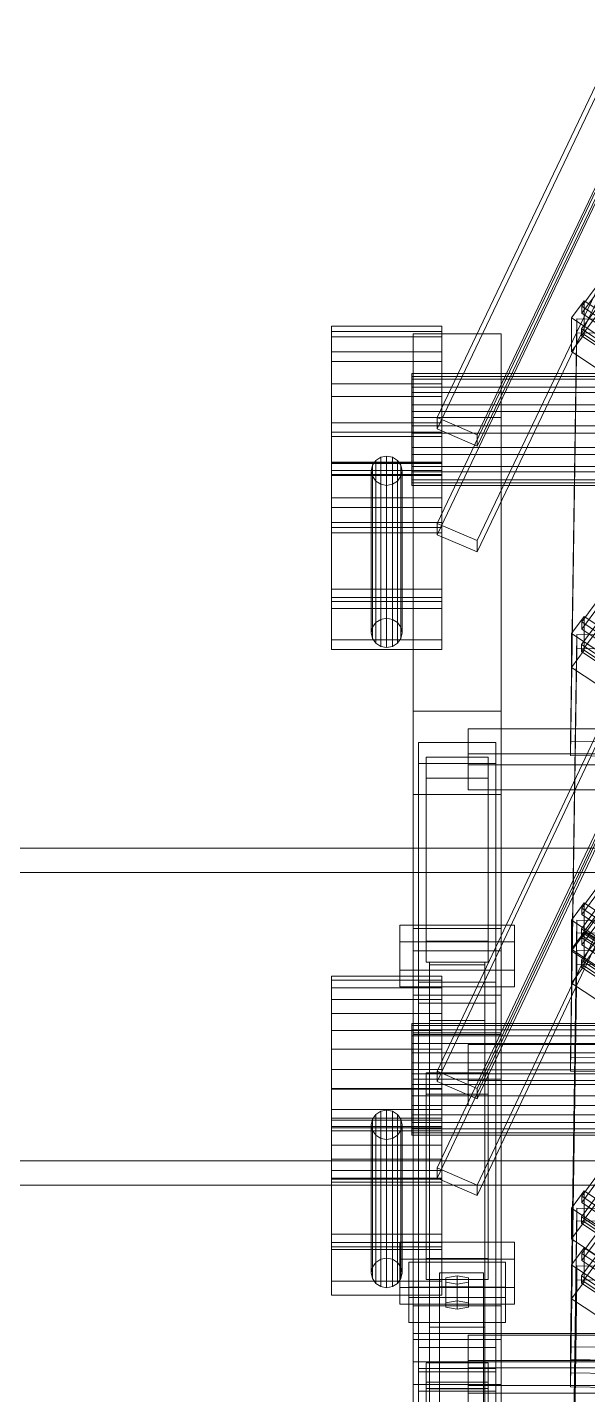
# Model space of a CAD drawing. Header units: millimetres. Extents: x -1970 to 34302, y -65268 to 6837.
# Drawn here: x -625 to -371, y -32948 to -32327 of the extents above; entities that cross this region are included whole.
import ezdxf

# ---------------------------------------------------------------- set-up
doc = ezdxf.new("R2010")
doc.units = ezdxf.units.MM
for name, color, linetype, lineweight in [('frontal_C01', 7, 'Continuous', 0), ('frontal_C02', 7, 'Continuous', 0), ('frontal_tolva', 7, 'Continuous', 0)]:
    doc.layers.add(name, color=color, linetype=linetype, lineweight=lineweight)

msp = doc.modelspace()

# ---------------------------------------------------------------- linework, layer by layer
at = {"layer": 'frontal_C01'}
for p, q in [((-439.114, -32504.528), (-299.114, -32210.846)), ((-439.114, -32509.65), (-299.114, -32215.969)), ((-280.886, -32218.645), (-420.886, -32512.326)), ((-420.886, -32517.449), (-280.886, -32223.768)), ((-439.114, -32552.554), (-299.114, -32258.872)), ((-439.114, -32557.676), (-299.114, -32263.995)), ((-280.886, -32266.671), (-420.886, -32560.352)), ((-420.886, -32565.475), (-280.886, -32271.794)), ((-345.981, -32419.912), (-373.513, -32457.151)), ((-373.501, -32453.949), (-345.969, -32416.71)), ((-346.02, -32430.157), (-373.551, -32467.396)), ((-373.539, -32464.195), (-346.008, -32426.956)), ((-378.086, -32459.195), (-372.35, -32451.437)), ((-373.501, -32453.949), (-373.513, -32457.151)), ((-373.513, -32457.151), (-362.045, -32464.762)), ((-362.033, -32461.561), (-373.501, -32453.949)), ((-372.408, -32466.805), (-372.35, -32451.437)), ((-372.35, -32451.437), (-360.882, -32459.049)), ((-487, -32467.819), (-487, -32463.049)), ((-487, -32463.049), (-487, -32465.419)), ((-437, -32463.049), (-487, -32463.049)), ((-437, -32465.419), (-437, -32463.049)), ((-437, -32463.049), (-437, -32467.819)), ((-378.512, -32651.552), (-375.644, -32459.604)), ((-378.086, -32459.195), (-378.143, -32474.563)), ((-366.618, -32466.807), (-378.086, -32459.195)), ((-375.644, -32466.008), (-375.644, -32459.604)), ((-375.644, -32459.604), (-357.646, -32459.846)), ((-487, -32465.419), (-487, -32474.567)), ((-437, -32465.419), (-487, -32465.419)), ((-487, -32479.002), (-487, -32467.819)), ((-437, -32467.819), (-487, -32467.819)), ((-410, -32466.523), (-450, -32466.523)), ((-450, -32466.523), (-450, -32504.418)), ((-450, -32637.817), (-450, -32466.523)), ((-437, -32474.567), (-437, -32465.419)), ((-437, -32467.819), (-437, -32479.002)), ((-410, -32504.418), (-410, -32466.523)), ((-410, -32466.523), (-410, -32637.817)), ((-378.512, -32657.956), (-375.644, -32466.008)), ((-372.408, -32466.805), (-378.143, -32474.563)), ((-357.646, -32466.249), (-375.644, -32466.008)), ((-373.539, -32464.195), (-373.551, -32467.396)), ((-373.551, -32467.396), (-362.083, -32475.008)), ((-362.071, -32471.806), (-373.539, -32464.195)), ((-360.939, -32474.417), (-372.408, -32466.805)), ((-487, -32474.567), (-487, -32489.101)), ((-437, -32474.567), (-487, -32474.567)), ((-437, -32489.101), (-437, -32474.567)), ((-378.143, -32474.563), (-366.675, -32482.175)), ((-487, -32494.896), (-487, -32479.002)), ((-437, -32479.002), (-487, -32479.002)), ((-437, -32479.002), (-437, -32494.896)), ((-450.5, -32487.089), (-450.5, -32484.501)), ((-450.5, -32484.501), (-450.5, -32485.787)), ((-342.5, -32484.501), (-450.5, -32484.501)), ((-450.5, -32485.787), (-450.5, -32490.75)), ((-342.5, -32485.787), (-450.5, -32485.787)), ((-450.5, -32493.157), (-450.5, -32487.089)), ((-342.5, -32487.089), (-450.5, -32487.089)), ((-487, -32489.101), (-487, -32506.808)), ((-437, -32489.101), (-487, -32489.101)), ((-450.5, -32490.75), (-450.5, -32498.635)), ((-342.5, -32490.75), (-450.5, -32490.75)), ((-450.5, -32501.78), (-450.5, -32493.157)), ((-342.5, -32493.157), (-450.5, -32493.157)), ((-437, -32506.808), (-437, -32489.101)), ((-487, -32513.081), (-487, -32494.896)), ((-487, -32494.896), (-437, -32494.896)), ((-450.5, -32498.635), (-450.5, -32508.243)), ((-342.5, -32498.635), (-450.5, -32498.635)), ((-437, -32494.896), (-437, -32513.081)), ((-487, -32506.808), (-487, -32524.993)), ((-437, -32506.808), (-487, -32506.808)), ((-450.5, -32511.646), (-450.5, -32501.78)), ((-450.5, -32501.78), (-342.5, -32501.78)), ((-450, -32504.418), (-410, -32504.418)), ((-450, -32675.711), (-450, -32504.418)), ((-420.886, -32512.326), (-439.114, -32504.528)), ((-439.114, -32504.528), (-439.114, -32509.65)), ((-437, -32524.993), (-437, -32506.808)), ((-410, -32675.711), (-410, -32504.418)), ((-487, -32591.128), (-487, -32511.084)), ((-487, -32511.084), (-437, -32511.084)), ((-487, -32525.295), (-487, -32511.084)), ((-487, -32530.788), (-487, -32513.081)), ((-437, -32513.081), (-487, -32513.081)), ((-450.5, -32508.243), (-450.5, -32518.109)), ((-342.5, -32508.243), (-450.5, -32508.243)), ((-450.5, -32521.253), (-450.5, -32511.646)), ((-342.5, -32511.646), (-450.5, -32511.646)), ((-439.114, -32509.65), (-420.886, -32517.449)), ((-437, -32511.084), (-437, -32591.128)), ((-437, -32511.084), (-437, -32525.295)), ((-437, -32513.081), (-437, -32530.788)), ((-420.886, -32517.449), (-420.886, -32512.326)), ((-450.5, -32518.109), (-450.5, -32526.732)), ((-342.5, -32518.109), (-450.5, -32518.109)), ((-487, -32582.339), (-487, -32524.707)), ((-487, -32524.707), (-437, -32524.707)), ((-487, -32530.391), (-487, -32524.707)), ((-487, -32524.993), (-487, -32540.886)), ((-437, -32524.993), (-487, -32524.993)), ((-437, -32525.295), (-487, -32525.295)), ((-487, -32525.295), (-487, -32605.338)), ((-466.95, -32523.939), (-468.467, -32526.09)), ((-464.679, -32522.502), (-466.95, -32523.939)), ((-466.95, -32597.579), (-466.95, -32523.939)), ((-462, -32521.997), (-464.679, -32522.502)), ((-464.679, -32596.142), (-464.679, -32522.502)), ((-459.321, -32522.502), (-462, -32521.997)), ((-462, -32595.637), (-462, -32521.997)), ((-457.05, -32523.939), (-459.321, -32522.502)), ((-459.321, -32596.142), (-459.321, -32522.502)), ((-455.533, -32526.09), (-457.05, -32523.939)), ((-457.05, -32597.579), (-457.05, -32523.939)), ((-450.5, -32529.139), (-450.5, -32521.253)), ((-342.5, -32521.253), (-450.5, -32521.253)), ((-437, -32524.707), (-437, -32582.339)), ((-437, -32524.707), (-437, -32530.391)), ((-437, -32540.886), (-437, -32524.993)), ((-437, -32605.338), (-437, -32525.295)), ((-487, -32586.128), (-487, -32528.497)), ((-487, -32528.497), (-437, -32528.497)), ((-487, -32552.181), (-487, -32528.497)), ((-437, -32530.391), (-487, -32530.391)), ((-487, -32530.391), (-487, -32588.023)), ((-487, -32545.322), (-487, -32530.788)), ((-437, -32530.788), (-487, -32530.788)), ((-468.467, -32526.09), (-469, -32528.628)), ((-469, -32528.628), (-468.467, -32531.166)), ((-469, -32602.268), (-469, -32528.628)), ((-468.467, -32599.731), (-468.467, -32526.09)), ((-468.467, -32531.166), (-466.95, -32533.317)), ((-468.467, -32604.806), (-468.467, -32531.166)), ((-457.05, -32533.317), (-455.533, -32531.166)), ((-455, -32528.628), (-455.533, -32526.09)), ((-455.533, -32599.731), (-455.533, -32526.09)), ((-455.533, -32531.166), (-455, -32528.628)), ((-455.533, -32604.806), (-455.533, -32531.166)), ((-455, -32528.628), (-455, -32602.268)), ((-450.5, -32526.732), (-450.5, -32532.8)), ((-342.5, -32526.732), (-450.5, -32526.732)), ((-450.5, -32534.102), (-450.5, -32529.139)), ((-342.5, -32529.139), (-450.5, -32529.139)), ((-437, -32528.497), (-437, -32586.128)), ((-437, -32528.497), (-437, -32552.181)), ((-437, -32588.023), (-437, -32530.391)), ((-437, -32530.788), (-437, -32545.322)), ((-466.95, -32533.317), (-464.679, -32534.755)), ((-466.95, -32606.958), (-466.95, -32533.317)), ((-464.679, -32534.755), (-462, -32535.26)), ((-464.679, -32608.395), (-464.679, -32534.755)), ((-462, -32535.26), (-459.321, -32534.755)), ((-462, -32608.9), (-462, -32535.26)), ((-459.321, -32534.755), (-457.05, -32533.317)), ((-459.321, -32608.395), (-459.321, -32534.755)), ((-457.05, -32606.958), (-457.05, -32533.317)), ((-450.5, -32532.8), (-450.5, -32535.388)), ((-342.5, -32532.8), (-450.5, -32532.8)), ((-450.5, -32535.388), (-450.5, -32534.102)), ((-342.5, -32534.102), (-450.5, -32534.102)), ((-342.5, -32535.388), (-450.5, -32535.388)), ((-487, -32540.886), (-487, -32552.07)), ((-437, -32540.886), (-487, -32540.886)), ((-437, -32552.07), (-437, -32540.886)), ((-487, -32554.47), (-487, -32545.322)), ((-437, -32545.322), (-487, -32545.322)), ((-437, -32545.322), (-437, -32554.47)), ((-487, -32552.07), (-487, -32556.84)), ((-437, -32552.07), (-487, -32552.07)), ((-437, -32552.181), (-487, -32552.181)), ((-487, -32552.181), (-487, -32609.812)), ((-487, -32556.84), (-487, -32554.47)), ((-437, -32554.47), (-487, -32554.47)), ((-420.886, -32560.352), (-439.114, -32552.554)), ((-439.114, -32552.554), (-439.114, -32557.676)), ((-437, -32556.84), (-437, -32552.07)), ((-437, -32609.812), (-437, -32552.181)), ((-437, -32554.47), (-437, -32556.84)), ((-437, -32556.84), (-487, -32556.84)), ((-439.114, -32557.676), (-420.886, -32565.475)), ((-420.886, -32565.475), (-420.886, -32560.352)), ((-373.501, -32597.3), (-345.969, -32560.061)), ((-345.981, -32563.263), (-373.513, -32600.502)), ((-346.02, -32573.508), (-373.551, -32610.747)), ((-373.539, -32607.546), (-346.008, -32570.307)), ((-437, -32582.339), (-487, -32582.339)), ((-487, -32582.339), (-487, -32588.023)), ((-437, -32586.128), (-487, -32586.128)), ((-487, -32586.128), (-487, -32609.812)), ((-437, -32588.023), (-437, -32582.339)), ((-437, -32609.812), (-437, -32586.128)), ((-487, -32588.023), (-437, -32588.023)), ((-437, -32591.128), (-487, -32591.128)), ((-487, -32591.128), (-487, -32605.338)), ((-437, -32605.338), (-437, -32591.128)), ((-469, -32602.268), (-468.467, -32599.731)), ((-468.467, -32599.731), (-466.95, -32597.579)), ((-466.95, -32597.579), (-464.679, -32596.142)), ((-464.679, -32596.142), (-462, -32595.637)), ((-462, -32595.637), (-459.321, -32596.142)), ((-459.321, -32596.142), (-457.05, -32597.579)), ((-457.05, -32597.579), (-455.533, -32599.731)), ((-455.533, -32599.731), (-455, -32602.268)), ((-378.086, -32602.546), (-372.35, -32594.788)), ((-373.501, -32597.3), (-373.513, -32600.502)), ((-362.033, -32604.912), (-373.501, -32597.3)), ((-372.408, -32610.156), (-372.35, -32594.788)), ((-372.35, -32594.788), (-360.882, -32602.4)), ((-487, -32605.338), (-437, -32605.338)), ((-468.467, -32604.806), (-469, -32602.268)), ((-466.95, -32606.958), (-468.467, -32604.806)), ((-455.533, -32604.806), (-457.05, -32606.958)), ((-455, -32602.268), (-455.533, -32604.806)), ((-378.512, -32794.903), (-375.644, -32602.955)), ((-378.086, -32602.546), (-378.143, -32617.914)), ((-366.618, -32610.158), (-378.086, -32602.546)), ((-375.644, -32609.359), (-375.644, -32602.955)), ((-375.644, -32602.955), (-357.646, -32603.197)), ((-373.513, -32600.502), (-362.045, -32608.114)), ((-487, -32609.812), (-437, -32609.812)), ((-464.679, -32608.395), (-466.95, -32606.958)), ((-462, -32608.9), (-464.679, -32608.395)), ((-459.321, -32608.395), (-462, -32608.9)), ((-457.05, -32606.958), (-459.321, -32608.395)), ((-378.512, -32801.307), (-375.644, -32609.359)), ((-372.408, -32610.156), (-378.143, -32617.914)), ((-357.646, -32609.601), (-375.644, -32609.359)), ((-373.539, -32607.546), (-373.551, -32610.747)), ((-373.551, -32610.747), (-362.083, -32618.359)), ((-362.071, -32615.157), (-373.539, -32607.546)), ((-360.939, -32617.768), (-372.408, -32610.156)), ((-378.143, -32617.914), (-366.675, -32625.526)), ((-410, -32637.817), (-450, -32637.817)), ((-450, -32637.817), (-450, -32675.711)), ((-450, -32746.676), (-450, -32637.817)), ((-410, -32675.711), (-410, -32637.817)), ((-410, -32637.817), (-410, -32746.676)), ((-425, -32662.134), (-425, -32645.87)), ((-425, -32645.87), (425, -32645.87)), ((-425, -32657.238), (-425, -32645.87)), ((-447.5, -32661.566), (-447.5, -32651.961)), ((-447.5, -32651.961), (-412.5, -32651.961)), ((-447.5, -32926.695), (-447.5, -32651.961)), ((-412.5, -32651.961), (-412.5, -32661.566)), ((-412.5, -32651.961), (-412.5, -32926.695)), ((-360.514, -32651.793), (-378.512, -32651.552)), ((-378.512, -32651.552), (-378.512, -32657.956)), ((-412.5, -32661.566), (-447.5, -32661.566)), ((-447.5, -32936.3), (-447.5, -32661.566)), ((-444, -32668.278), (-444, -32658.673)), ((-444, -32658.673), (-416, -32658.673)), ((-444, -32742.233), (-444, -32658.673)), ((425, -32657.238), (-425, -32657.238)), ((-425, -32657.238), (-425, -32673.503)), ((-416, -32658.673), (-416, -32668.278)), ((-416, -32658.673), (-416, -32742.233)), ((-412.5, -32936.3), (-412.5, -32661.566)), ((-378.512, -32657.956), (-360.514, -32658.197)), ((-416, -32668.278), (-444, -32668.278)), ((-444, -32668.278), (-444, -32751.838)), ((425, -32662.134), (-425, -32662.134)), ((-425, -32662.134), (-425, -32673.503)), ((-416, -32751.838), (-416, -32668.278)), ((-425, -32673.503), (425, -32673.503)), ((-450, -32675.711), (-410, -32675.711)), ((-450, -32784.57), (-450, -32675.711)), ((-410, -32784.57), (-410, -32675.711)), ((-373.501, -32740.651), (-345.969, -32703.412)), ((-345.981, -32706.614), (-373.513, -32743.853)), ((-346.02, -32716.86), (-373.551, -32754.099)), ((-373.539, -32750.897), (-346.008, -32713.658)), ((-456, -32755.386), (-456, -32734.895)), ((-456, -32734.895), (-404, -32734.895)), ((-456, -32742.474), (-456, -32734.895)), ((-410, -32736.521), (-450, -32736.521)), ((-450, -32736.521), (-450, -32783.889)), ((-450, -32907.814), (-450, -32736.521)), ((-410, -32783.889), (-410, -32736.521)), ((-410, -32736.521), (-410, -32907.814)), ((-404, -32734.895), (-404, -32755.386)), ((-404, -32734.895), (-404, -32742.474)), ((-404, -32742.474), (-456, -32742.474)), ((-456, -32742.474), (-456, -32762.965)), ((-416, -32742.233), (-444, -32742.233)), ((-444, -32742.233), (-444, -32751.838)), ((-416, -32751.838), (-416, -32742.233)), ((-404, -32762.965), (-404, -32742.474)), ((-378.086, -32745.897), (-372.35, -32738.139)), ((-373.501, -32740.651), (-373.513, -32743.853)), ((-362.033, -32748.263), (-373.501, -32740.651)), ((-372.408, -32753.507), (-372.35, -32738.139)), ((-372.35, -32738.139), (-360.882, -32745.751)), ((-410, -32746.676), (-450, -32746.676)), ((-450, -32746.676), (-450, -32784.57)), ((-450, -33130.885), (-450, -32746.676)), ((-410, -32784.57), (-410, -32746.676)), ((-410, -32746.676), (-410, -33130.885)), ((-378.512, -32938.254), (-375.644, -32746.307)), ((-378.086, -32745.897), (-378.143, -32761.266)), ((-366.618, -32753.509), (-378.086, -32745.897)), ((-375.644, -32752.71), (-375.644, -32746.307)), ((-375.644, -32746.307), (-357.646, -32746.548)), ((-373.513, -32743.853), (-362.045, -32751.465)), ((-444, -32751.838), (-416, -32751.838)), ((-442.5, -32779.551), (-442.5, -32751.695)), ((-442.5, -32751.695), (-417.5, -32751.695)), ((-442.5, -32751.695), (-442.5, -32917.569)), ((-417.5, -32752.939), (-442.5, -32752.939)), ((-442.5, -32752.939), (-442.5, -32778.308)), ((-442.5, -33411.882), (-442.5, -32752.939)), ((-417.5, -32751.695), (-417.5, -32779.551)), ((-417.5, -32917.569), (-417.5, -32751.695)), ((-417.5, -32778.308), (-417.5, -32752.939)), ((-417.5, -32752.939), (-417.5, -33411.882)), ((-378.512, -32944.658), (-375.644, -32752.71)), ((-372.408, -32753.507), (-378.143, -32761.266)), ((-357.646, -32752.952), (-375.644, -32752.71)), ((-373.539, -32750.897), (-373.551, -32754.099)), ((-373.551, -32754.099), (-362.083, -32761.71)), ((-362.071, -32758.509), (-373.539, -32750.897)), ((-360.939, -32761.119), (-372.408, -32753.507)), ((-404, -32755.386), (-456, -32755.386)), ((-456, -32755.386), (-456, -32762.965)), ((-447.5, -32770.426), (-447.5, -32760.82)), ((-447.5, -32760.82), (-412.5, -32760.82)), ((-447.5, -33035.555), (-447.5, -32760.82)), ((-412.5, -32760.82), (-412.5, -32770.426)), ((-412.5, -32760.82), (-412.5, -33035.555)), ((-404, -32762.965), (-404, -32755.386)), ((-378.143, -32761.266), (-366.675, -32768.877)), ((-456, -32762.965), (-404, -32762.965)), ((-412.5, -32770.426), (-447.5, -32770.426)), ((-447.5, -33045.16), (-447.5, -32770.426)), ((-412.5, -33045.16), (-412.5, -32770.426)), ((-442.5, -32778.308), (-417.5, -32778.308)), ((-442.5, -33437.251), (-442.5, -32778.308)), ((-417.5, -32779.551), (-442.5, -32779.551)), ((-442.5, -32779.551), (-442.5, -32945.426)), ((-417.5, -33437.251), (-417.5, -32778.308)), ((-417.5, -32779.551), (-417.5, -32945.426)), ((-450, -32783.889), (-410, -32783.889)), ((-450, -32955.182), (-450, -32783.889)), ((-450, -32784.57), (-410, -32784.57)), ((-450, -33168.78), (-450, -32784.57)), ((-410, -32955.182), (-410, -32783.889)), ((-410, -33168.78), (-410, -32784.57)), ((-425, -32805.486), (-425, -32789.221)), ((-425, -32789.221), (425, -32789.221)), ((-425, -32800.589), (-425, -32789.221)), ((-360.514, -32795.145), (-378.512, -32794.903)), ((-378.512, -32794.903), (-378.512, -32801.307)), ((-444, -32811.629), (-444, -32802.024)), ((-444, -32802.024), (-416, -32802.024)), ((-444, -32886.311), (-444, -32802.024)), ((425, -32800.589), (-425, -32800.589)), ((-425, -32800.589), (-425, -32816.854)), ((-416, -32802.024), (-416, -32811.629)), ((-416, -32802.024), (-416, -32886.311)), ((-378.512, -32801.307), (-360.514, -32801.548)), ((425, -32805.486), (-425, -32805.486)), ((-425, -32805.486), (-425, -32816.854)), ((-416, -32811.629), (-444, -32811.629)), ((-444, -32811.629), (-444, -32895.917)), ((-425, -32816.854), (425, -32816.854)), ((-416, -32895.917), (-416, -32811.629)), ((-373.501, -32884.002), (-345.969, -32846.763)), ((-345.981, -32849.965), (-373.513, -32887.204)), ((-346.02, -32860.211), (-373.551, -32897.45)), ((-373.539, -32894.248), (-346.008, -32857.009)), ((-456, -32899.465), (-456, -32878.974)), ((-456, -32878.974), (-404, -32878.974)), ((-456, -32886.553), (-456, -32878.974)), ((-404, -32878.974), (-404, -32899.465)), ((-404, -32878.974), (-404, -32886.553)), ((-378.086, -32889.248), (-372.35, -32881.49)), ((-373.501, -32884.002), (-373.513, -32887.204)), ((-362.033, -32891.614), (-373.501, -32884.002)), ((-372.408, -32896.859), (-372.35, -32881.49)), ((-372.35, -32881.49), (-360.882, -32889.102)), ((-404, -32886.553), (-456, -32886.553)), ((-456, -32886.553), (-456, -32907.044)), ((-452, -32904.048), (-452, -32888.039)), ((-452, -32888.039), (-408, -32888.039)), ((-452, -32899.408), (-452, -32888.039)), ((-416, -32886.311), (-444, -32886.311)), ((-444, -32886.311), (-444, -32895.917)), ((-416, -32895.917), (-416, -32886.311)), ((-408, -32888.039), (-408, -32904.048)), ((-408, -32888.039), (-408, -32899.408)), ((-404, -32907.044), (-404, -32886.553)), ((-378.512, -33081.605), (-375.644, -32889.658)), ((-378.086, -32889.248), (-378.143, -32904.617)), ((-366.618, -32896.86), (-378.086, -32889.248)), ((-375.644, -32896.061), (-375.644, -32889.658)), ((-375.644, -32889.658), (-357.646, -32889.899)), ((-373.513, -32887.204), (-362.045, -32894.816)), ((-444, -32895.917), (-416, -32895.917)), ((-438, -32899.245), (-438, -32892.842)), ((-438, -32892.842), (-418, -32892.842)), ((-438, -33029.451), (-438, -32892.842)), ((-430, -32894.123), (-435.196, -32895.083)), ((-435.196, -32895.083), (-435.196, -32897.004)), ((-435.196, -32906.451), (-435.196, -32895.083)), ((-435.196, -32897.004), (-430, -32897.965)), ((-435.196, -32908.372), (-435.196, -32897.004)), ((-424.804, -32895.083), (-430, -32894.123)), ((-430, -32905.491), (-430, -32894.123)), ((-430, -32897.965), (-424.804, -32897.004)), ((-430, -32897.965), (-430, -32909.333)), ((-424.804, -32897.004), (-424.804, -32895.083)), ((-424.804, -32906.451), (-424.804, -32895.083)), ((-424.804, -32908.372), (-424.804, -32897.004)), ((-418, -32892.842), (-418, -32899.245)), ((-418, -32892.842), (-418, -33029.451)), ((-378.512, -33088.009), (-375.644, -32896.061)), ((-372.408, -32896.859), (-378.143, -32904.617)), ((-357.646, -32896.303), (-375.644, -32896.061)), ((-373.539, -32894.248), (-373.551, -32897.45)), ((-373.551, -32897.45), (-362.083, -32905.061)), ((-362.071, -32901.86), (-373.539, -32894.248)), ((-360.939, -32904.47), (-372.408, -32896.859)), ((-404, -32899.465), (-456, -32899.465)), ((-456, -32899.465), (-456, -32907.044)), ((-408, -32899.408), (-452, -32899.408)), ((-452, -32899.408), (-452, -32915.416)), ((-408, -32904.048), (-452, -32904.048)), ((-452, -32904.048), (-452, -32915.416)), ((-418, -32899.245), (-438, -32899.245)), ((-438, -32899.245), (-438, -33035.855)), ((-418, -33035.855), (-418, -32899.245)), ((-408, -32915.416), (-408, -32899.408)), ((-408, -32915.416), (-408, -32904.048)), ((-404, -32907.044), (-404, -32899.465)), ((-456, -32907.044), (-404, -32907.044)), ((-410, -32907.814), (-450, -32907.814)), ((-450, -32907.814), (-450, -32955.182)), ((-450, -33016.673), (-450, -32907.814)), ((-435.196, -32906.451), (-430, -32905.491)), ((-435.196, -32908.372), (-435.196, -32906.451)), ((-430, -32909.333), (-435.196, -32908.372)), ((-430, -32905.491), (-424.804, -32906.451)), ((-424.804, -32908.372), (-430, -32909.333)), ((-424.804, -32906.451), (-424.804, -32908.372)), ((-410, -32955.182), (-410, -32907.814)), ((-410, -32907.814), (-410, -33016.673)), ((-378.143, -32904.617), (-366.675, -32912.228)), ((-452, -32915.416), (-408, -32915.416)), ((-450, -32933.165), (-450, -32920.358)), ((-450, -32920.358), (450, -32920.358)), ((-450, -32953.515), (-450, -32920.358)), ((-417.5, -32917.569), (-442.5, -32917.569)), ((-442.5, -32917.569), (-442.5, -32945.426)), ((-417.5, -32945.426), (-417.5, -32917.569)), ((-412.5, -32926.695), (-447.5, -32926.695)), ((-447.5, -32926.695), (-447.5, -32936.3)), ((-412.5, -32936.3), (-412.5, -32926.695)), ((450, -32933.165), (-450, -32933.165)), ((-450, -32933.165), (-450, -32966.322)), ((-425, -32948.837), (-425, -32932.572)), ((-425, -32932.572), (425, -32932.572)), ((-425, -32943.94), (-425, -32932.572)), ((-447.5, -32936.3), (-412.5, -32936.3)), ((-360.514, -32938.496), (-378.512, -32938.254)), ((-378.512, -32938.254), (-378.512, -32944.658)), ((-444, -32954.98), (-444, -32945.375)), ((-444, -32945.375), (-416, -32945.375)), ((-444, -33030.39), (-444, -32945.375)), ((-442.5, -32945.426), (-417.5, -32945.426)), ((425, -32943.94), (-425, -32943.94)), ((-425, -32943.94), (-425, -32960.205)), ((-416, -32945.375), (-416, -32954.98)), ((-416, -32945.375), (-416, -33030.39)), ((-378.512, -32944.658), (-360.514, -32944.9))]:
    msp.add_line(p, q, dxfattribs=at)
at = {"layer": 'frontal_C02'}
for p, q in [((-439.114, -32801.266), (-299.114, -32504.801)), ((-439.114, -32805.942), (-299.114, -32509.477)), ((-280.886, -32512.674), (-420.886, -32809.138)), ((-420.886, -32813.814), (-280.886, -32517.35)), ((-439.114, -32845.106), (-299.114, -32548.641)), ((-439.114, -32849.782), (-299.114, -32553.317)), ((-280.886, -32556.513), (-420.886, -32852.978)), ((-420.886, -32857.654), (-280.886, -32561.19)), ((-345.981, -32692.585), (-373.513, -32730.178)), ((-373.501, -32727.255), (-345.969, -32689.662)), ((-373.539, -32736.608), (-346.008, -32699.015)), ((-346.02, -32701.938), (-373.551, -32739.53)), ((-378.086, -32732.644), (-372.35, -32724.812)), ((-373.501, -32727.255), (-373.513, -32730.178)), ((-373.513, -32730.178), (-362.045, -32737.861)), ((-362.033, -32734.939), (-373.501, -32727.255)), ((-372.408, -32738.841), (-372.35, -32724.812)), ((-372.35, -32724.812), (-360.882, -32732.496)), ((-378.512, -32926.391), (-375.644, -32732.624)), ((-378.086, -32732.644), (-378.143, -32746.673)), ((-366.618, -32740.327), (-378.086, -32732.644)), ((-375.644, -32738.469), (-375.644, -32732.624)), ((-375.644, -32732.624), (-357.646, -32732.867)), ((-373.539, -32736.608), (-373.551, -32739.53)), ((-362.071, -32744.291), (-373.539, -32736.608)), ((-378.512, -32932.236), (-375.644, -32738.469)), ((-372.408, -32738.841), (-378.143, -32746.673)), ((-357.646, -32738.713), (-375.644, -32738.469)), ((-373.551, -32739.53), (-362.083, -32747.214)), ((-360.939, -32746.524), (-372.408, -32738.841)), ((-378.143, -32746.673), (-366.675, -32754.356)), ((-487, -32763.443), (-487, -32758.156)), ((-487, -32758.156), (-487, -32759.991)), ((-437, -32758.156), (-487, -32758.156)), ((-487, -32759.991), (-487, -32768.67)), ((-437, -32759.991), (-487, -32759.991)), ((-437, -32759.991), (-437, -32758.156)), ((-437, -32758.156), (-437, -32763.443)), ((-437, -32768.67), (-437, -32759.991)), ((-487, -32775.048), (-487, -32763.443)), ((-437, -32763.443), (-487, -32763.443)), ((-410, -32766.677), (-450, -32766.677)), ((-450, -32766.677), (-450, -32804.93)), ((-450, -32923.039), (-450, -32766.677)), ((-437, -32763.443), (-437, -32775.048)), ((-410, -32804.93), (-410, -32766.677)), ((-410, -32766.677), (-410, -32923.039)), ((-487, -32768.67), (-487, -32782.869)), ((-437, -32768.67), (-487, -32768.67)), ((-437, -32782.869), (-437, -32768.67)), ((-487, -32791.203), (-487, -32775.048)), ((-437, -32775.048), (-487, -32775.048)), ((-450.5, -32782.425), (-450.5, -32779.557)), ((-450.5, -32779.557), (-450.5, -32780.553)), ((-342.5, -32779.557), (-450.5, -32779.557)), ((-437, -32775.048), (-437, -32791.203)), ((-487, -32782.869), (-487, -32800.429)), ((-437, -32782.869), (-487, -32782.869)), ((-450.5, -32780.553), (-450.5, -32785.261)), ((-342.5, -32780.553), (-450.5, -32780.553)), ((-450.5, -32788.721), (-450.5, -32782.425)), ((-342.5, -32782.425), (-450.5, -32782.425)), ((-450.5, -32785.261), (-450.5, -32792.965)), ((-342.5, -32785.261), (-450.5, -32785.261)), ((-437, -32800.429), (-437, -32782.869)), ((-487, -32809.449), (-487, -32791.203)), ((-487, -32791.203), (-437, -32791.203)), ((-450.5, -32797.486), (-450.5, -32788.721)), ((-342.5, -32788.721), (-450.5, -32788.721)), ((-437, -32791.203), (-437, -32809.449)), ((-450.5, -32792.965), (-450.5, -32802.492)), ((-342.5, -32792.965), (-450.5, -32792.965)), ((-450.5, -32807.386), (-450.5, -32797.486)), ((-450.5, -32797.486), (-342.5, -32797.486)), ((-487, -32800.429), (-487, -32818.676)), ((-437, -32800.429), (-487, -32800.429)), ((-450.5, -32802.492), (-450.5, -32812.392)), ((-342.5, -32802.492), (-450.5, -32802.492)), ((-420.886, -32809.138), (-439.114, -32801.266)), ((-439.114, -32801.266), (-439.114, -32805.942)), ((-437, -32818.676), (-437, -32800.429)), ((-487, -32882.251), (-487, -32809.185)), ((-487, -32809.185), (-437, -32809.185)), ((-487, -32823.53), (-487, -32809.185)), ((-487, -32827.009), (-487, -32809.449)), ((-437, -32809.449), (-487, -32809.449)), ((-450.5, -32816.913), (-450.5, -32807.386)), ((-342.5, -32807.386), (-450.5, -32807.386)), ((-450, -32804.93), (-410, -32804.93)), ((-450, -32961.292), (-450, -32804.93)), ((-439.114, -32805.942), (-420.886, -32813.814)), ((-437, -32809.185), (-437, -32882.251)), ((-437, -32809.185), (-437, -32823.53)), ((-437, -32809.449), (-437, -32827.009)), ((-420.886, -32813.814), (-420.886, -32809.138)), ((-410, -32961.292), (-410, -32804.93)), ((-450.5, -32812.392), (-450.5, -32821.157)), ((-342.5, -32812.392), (-450.5, -32812.392)), ((-450.5, -32824.617), (-450.5, -32816.913)), ((-342.5, -32816.913), (-450.5, -32816.913)), ((-487, -32818.676), (-487, -32834.831)), ((-437, -32818.676), (-487, -32818.676)), ((-487, -32875.235), (-487, -32822.627)), ((-487, -32822.627), (-437, -32822.627)), ((-487, -32828.365), (-487, -32822.627)), ((-437, -32823.53), (-487, -32823.53)), ((-487, -32823.53), (-487, -32896.596)), ((-468.467, -32823.095), (-469, -32825.657)), ((-466.95, -32820.923), (-468.467, -32823.095)), ((-468.467, -32890.316), (-468.467, -32823.095)), ((-464.679, -32819.472), (-466.95, -32820.923)), ((-466.95, -32888.144), (-466.95, -32820.923)), ((-462, -32818.962), (-464.679, -32819.472)), ((-464.679, -32886.693), (-464.679, -32819.472)), ((-459.321, -32819.472), (-462, -32818.962)), ((-462, -32886.184), (-462, -32818.962)), ((-457.05, -32820.923), (-459.321, -32819.472)), ((-459.321, -32886.693), (-459.321, -32819.472)), ((-455.533, -32823.095), (-457.05, -32820.923)), ((-457.05, -32888.144), (-457.05, -32820.923)), ((-455, -32825.657), (-455.533, -32823.095)), ((-455.533, -32890.316), (-455.533, -32823.095)), ((-450.5, -32821.157), (-450.5, -32827.453)), ((-342.5, -32821.157), (-450.5, -32821.157)), ((-437, -32834.831), (-437, -32818.676)), ((-437, -32822.627), (-437, -32875.235)), ((-437, -32822.627), (-437, -32828.365)), ((-437, -32896.596), (-437, -32823.53)), ((-345.981, -32823.37), (-373.513, -32860.963)), ((-373.501, -32858.041), (-345.969, -32820.448)), ((-487, -32879.06), (-487, -32826.452)), ((-487, -32826.452), (-437, -32826.452)), ((-487, -32850.361), (-487, -32826.452)), ((-487, -32841.209), (-487, -32827.009)), ((-437, -32827.009), (-487, -32827.009)), ((-437, -32828.365), (-487, -32828.365)), ((-487, -32828.365), (-487, -32880.973)), ((-469, -32825.657), (-468.467, -32828.219)), ((-469, -32892.878), (-469, -32825.657)), ((-468.467, -32828.219), (-466.95, -32830.39)), ((-468.467, -32895.44), (-468.467, -32828.219)), ((-457.05, -32830.39), (-455.533, -32828.219)), ((-455.533, -32828.219), (-455, -32825.657)), ((-455.533, -32895.44), (-455.533, -32828.219)), ((-455, -32825.657), (-455, -32892.878)), ((-450.5, -32829.326), (-450.5, -32824.617)), ((-342.5, -32824.617), (-450.5, -32824.617)), ((-450.5, -32827.453), (-450.5, -32830.322)), ((-342.5, -32827.453), (-450.5, -32827.453)), ((-450.5, -32830.322), (-450.5, -32829.326)), ((-342.5, -32829.326), (-450.5, -32829.326)), ((-437, -32826.452), (-437, -32879.06)), ((-437, -32826.452), (-437, -32850.361)), ((-437, -32827.009), (-437, -32841.209)), ((-437, -32880.973), (-437, -32828.365)), ((-487, -32834.831), (-487, -32846.435)), ((-437, -32834.831), (-487, -32834.831)), ((-466.95, -32830.39), (-464.679, -32831.842)), ((-466.95, -32897.612), (-466.95, -32830.39)), ((-464.679, -32831.842), (-462, -32832.351)), ((-464.679, -32899.063), (-464.679, -32831.842)), ((-462, -32832.351), (-459.321, -32831.842)), ((-462, -32899.572), (-462, -32832.351)), ((-459.321, -32831.842), (-457.05, -32830.39)), ((-459.321, -32899.063), (-459.321, -32831.842)), ((-457.05, -32897.612), (-457.05, -32830.39)), ((-342.5, -32830.322), (-450.5, -32830.322)), ((-437, -32846.435), (-437, -32834.831)), ((-346.02, -32832.723), (-373.551, -32870.316)), ((-373.539, -32867.393), (-346.008, -32829.8)), ((-487, -32849.887), (-487, -32841.209)), ((-437, -32841.209), (-487, -32841.209)), ((-437, -32841.209), (-437, -32849.887)), ((-487, -32846.435), (-487, -32851.722)), ((-437, -32846.435), (-487, -32846.435)), ((-420.886, -32852.978), (-439.114, -32845.106)), ((-439.114, -32845.106), (-439.114, -32849.782)), ((-437, -32851.722), (-437, -32846.435)), ((-487, -32851.722), (-487, -32849.887)), ((-437, -32849.887), (-487, -32849.887)), ((-437, -32850.361), (-487, -32850.361)), ((-487, -32850.361), (-487, -32902.968)), ((-437, -32851.722), (-487, -32851.722)), ((-439.114, -32849.782), (-420.886, -32857.654)), ((-437, -32849.887), (-437, -32851.722)), ((-437, -32902.968), (-437, -32850.361)), ((-420.886, -32857.654), (-420.886, -32852.978)), ((-378.086, -32863.429), (-372.35, -32855.597)), ((-373.501, -32858.041), (-373.513, -32860.963)), ((-362.033, -32865.724), (-373.501, -32858.041)), ((-372.408, -32869.626), (-372.35, -32855.597)), ((-372.35, -32855.597), (-360.882, -32863.281)), ((-378.512, -33057.176), (-375.644, -32863.409)), ((-378.086, -32863.429), (-378.143, -32877.458)), ((-366.618, -32871.113), (-378.086, -32863.429)), ((-375.644, -32869.254), (-375.644, -32863.409)), ((-375.644, -32863.409), (-357.646, -32863.652)), ((-373.513, -32860.963), (-362.045, -32868.647)), ((-378.512, -33063.022), (-375.644, -32869.254)), ((-372.408, -32869.626), (-378.143, -32877.458)), ((-357.646, -32869.498), (-375.644, -32869.254)), ((-373.539, -32867.393), (-373.551, -32870.316)), ((-373.551, -32870.316), (-362.083, -32877.999)), ((-362.071, -32875.076), (-373.539, -32867.393)), ((-360.939, -32877.31), (-372.408, -32869.626)), ((-437, -32875.235), (-487, -32875.235)), ((-487, -32875.235), (-487, -32880.973)), ((-437, -32879.06), (-487, -32879.06)), ((-487, -32879.06), (-487, -32902.968)), ((-437, -32880.973), (-437, -32875.235)), ((-437, -32902.968), (-437, -32879.06)), ((-378.143, -32877.458), (-366.675, -32885.141)), ((-487, -32880.973), (-437, -32880.973)), ((-437, -32882.251), (-487, -32882.251)), ((-487, -32882.251), (-487, -32896.596)), ((-437, -32896.596), (-437, -32882.251)), ((-469, -32892.878), (-468.467, -32890.316)), ((-468.467, -32890.316), (-466.95, -32888.144)), ((-466.95, -32888.144), (-464.679, -32886.693)), ((-464.679, -32886.693), (-462, -32886.184)), ((-462, -32886.184), (-459.321, -32886.693)), ((-459.321, -32886.693), (-457.05, -32888.144)), ((-457.05, -32888.144), (-455.533, -32890.316)), ((-455.533, -32890.316), (-455, -32892.878)), ((-487, -32896.596), (-437, -32896.596)), ((-468.467, -32895.44), (-469, -32892.878)), ((-466.95, -32897.612), (-468.467, -32895.44)), ((-464.679, -32899.063), (-466.95, -32897.612)), ((-457.05, -32897.612), (-459.321, -32899.063)), ((-455.533, -32895.44), (-457.05, -32897.612)), ((-455, -32892.878), (-455.533, -32895.44)), ((-487, -32902.968), (-437, -32902.968)), ((-462, -32899.572), (-464.679, -32899.063)), ((-459.321, -32899.063), (-462, -32899.572)), ((-425, -32935.971), (-425, -32921.124)), ((-425, -32921.124), (425, -32921.124)), ((-425, -32932.6), (-425, -32921.124)), ((-410, -32923.039), (-450, -32923.039)), ((-450, -32923.039), (-450, -32961.292)), ((-450, -33022.409), (-450, -32923.039)), ((-410, -32961.292), (-410, -32923.039)), ((-410, -32923.039), (-410, -33022.409)), ((-360.514, -32926.634), (-378.512, -32926.391)), ((-378.512, -32926.391), (-378.512, -32932.236)), ((-444, -32942.495), (-444, -32933.727)), ((-444, -32933.727), (-416, -32933.727)), ((-444, -33018.078), (-444, -32933.727)), ((425, -32932.6), (-425, -32932.6)), ((-425, -32932.6), (-425, -32947.447)), ((-416, -32933.727), (-416, -32942.495)), ((-416, -32933.727), (-416, -33018.078)), ((-378.512, -32932.236), (-360.514, -32932.48)), ((-447.5, -32946.549), (-447.5, -32937.781)), ((-447.5, -32937.781), (-412.5, -32937.781)), ((-447.5, -33119.485), (-447.5, -32937.781)), ((425, -32935.971), (-425, -32935.971)), ((-425, -32935.971), (-425, -32947.447)), ((-412.5, -32937.781), (-412.5, -32946.549)), ((-412.5, -32937.781), (-412.5, -33119.485)), ((-410, -32943.599), (-450, -32943.599)), ((-450, -32943.599), (-450, -32991.416)), ((-450, -33099.961), (-450, -32943.599)), ((-412.5, -32946.549), (-447.5, -32946.549)), ((-447.5, -33128.253), (-447.5, -32946.549)), ((-416, -32942.495), (-444, -32942.495)), ((-444, -32942.495), (-444, -33026.846)), ((-425, -32947.447), (425, -32947.447)), ((-416, -33026.846), (-416, -32942.495)), ((-412.5, -33128.253), (-412.5, -32946.549)), ((-410, -32991.416), (-410, -32943.599)), ((-410, -32943.599), (-410, -33099.961))]:
    msp.add_line(p, q, dxfattribs=at)
at = {"layer": 'frontal_tolva'}
for p, q in [((-1821.5, -32700), (1821.5, -32700)), ((-1725, -32700), (1725, -32700)), ((-1821.5, -32711), (1821.5, -32711)), ((-1821.5, -32842), (1821.5, -32842)), ((-1821.5, -32853), (1821.5, -32853))]:
    msp.add_line(p, q, dxfattribs=at)

doc.saveas('drawing.dxf')
